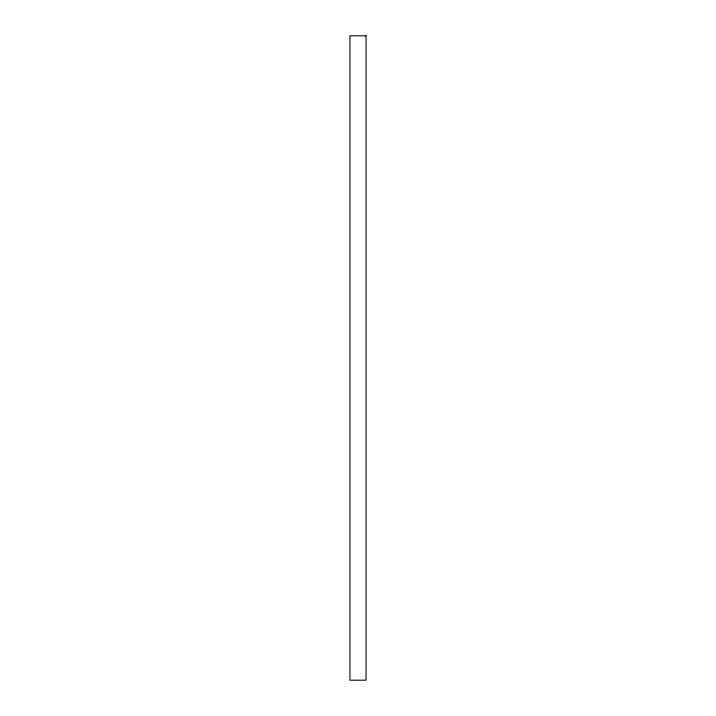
<?xml version="1.0" encoding="UTF-8"?>
<svg xmlns="http://www.w3.org/2000/svg" width="716" height="716" viewBox="0 0 716 716"><rect width="100%" height="100%" fill="white"/><g stroke="black" fill="none" stroke-linecap="round" stroke-linejoin="round"><path stroke-width="1.07" d="M366.055 35.8L349.945 35.8L349.945 680.2L366.055 680.2L366.055 35.8"/></g></svg>
